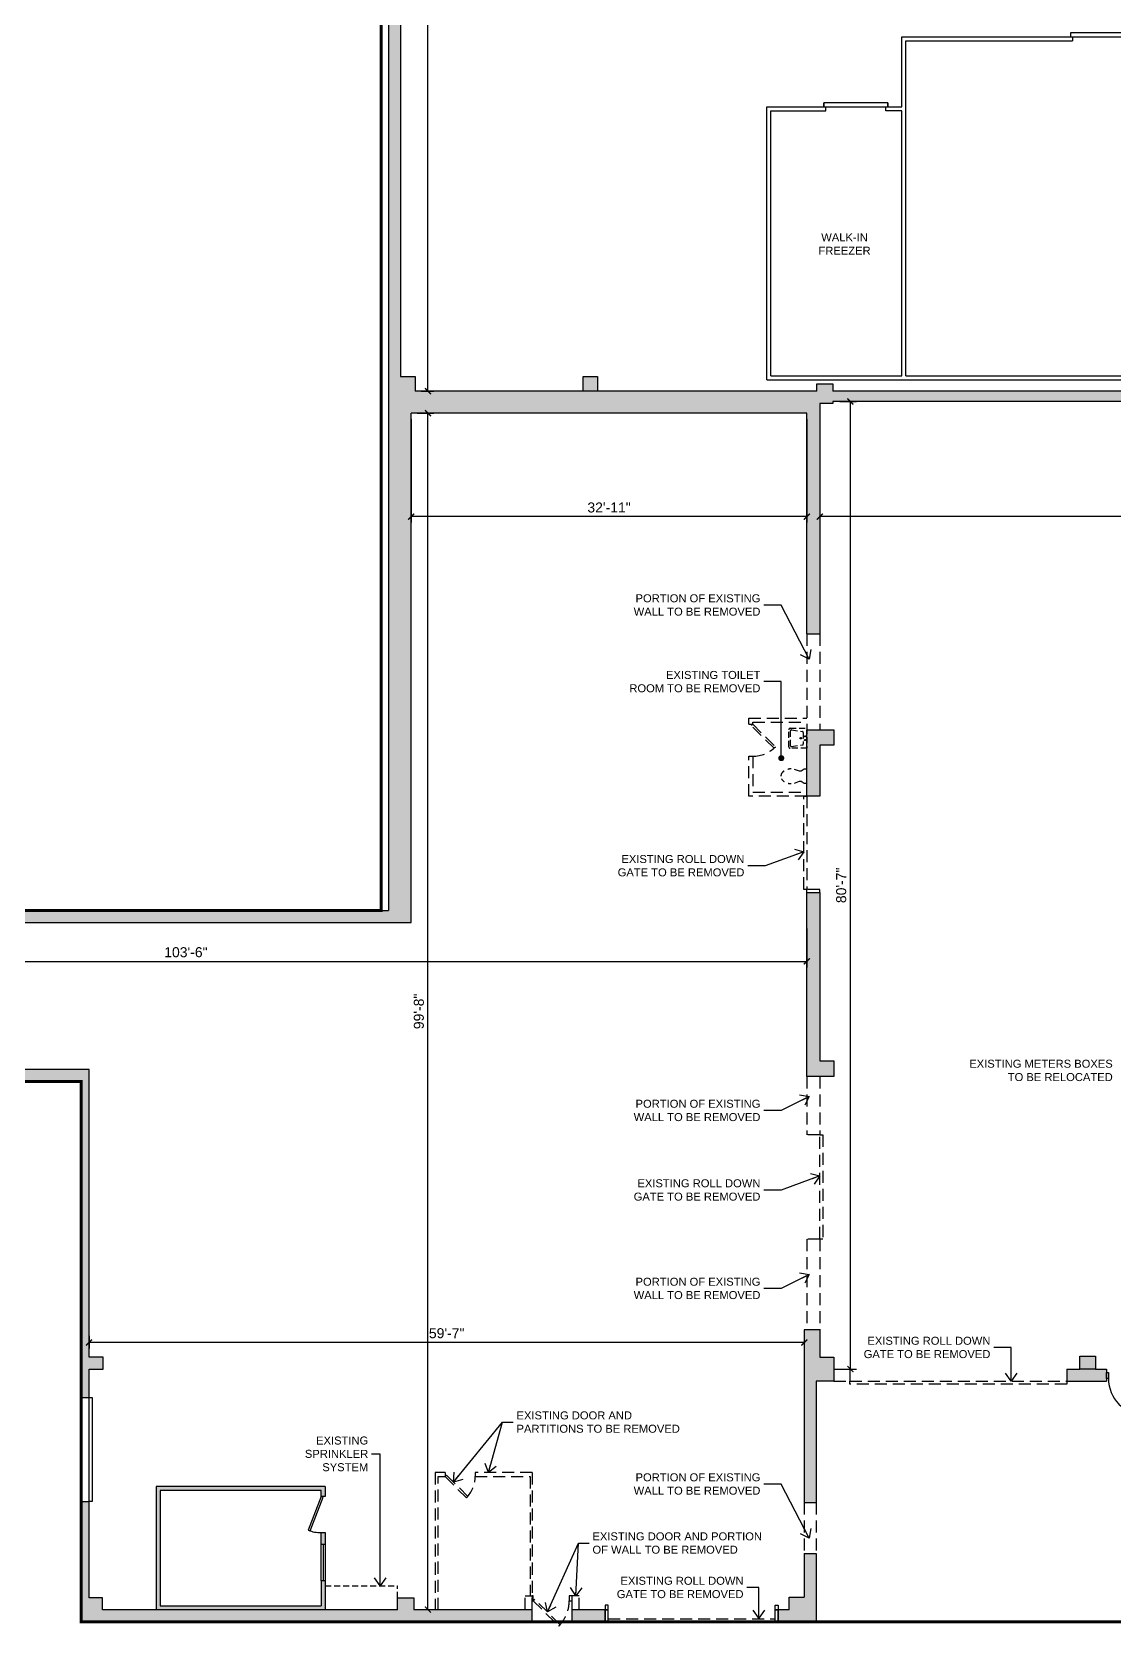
# Model space of a CAD drawing. Header units: inches. Extents: x -5252 to 14398, y -1665 to 9844.
# Drawn here: x 11222 to 12304, y -155 to 1438 of the extents above; entities that cross this region are included whole.
import ezdxf

# ---------------------------------------------------------------- set-up
doc = ezdxf.new("R2010")
doc.units = ezdxf.units.IN
doc.header["$LTSCALE"] = 48
doc.header["$MEASUREMENT"] = 0
for name, pattern in [('HIDDEN', [0.375, 0.25, -0.125]), ('HIDDEN2', [0.1875, 0.125, -0.0625]), ('PHANTOM', [2.5, 1.25, -0.25, 0.25, -0.25, 0.25, -0.25])]:
    doc.linetypes.add(name, pattern=pattern)
for name, color, linetype in [('Demo', 8, 'HIDDEN'), ('Dimensions', 5, 'Continuous'), ('Door', 5, 'Continuous'), ('Hatch', 9, 'Continuous'), ('Kitchen', 5, 'Continuous'), ('PROPERTY LINE', 2, 'PHANTOM'), ('TEXT', 1, 'Continuous'), ('Wall-Exist', 6, 'Continuous'), ('Window', 150, 'Continuous')]:
    doc.layers.add(name, color=color, linetype=linetype)
doc.styles.add('DIMTEXT', font='arial.ttf')
doc.styles.get("Standard").update_dxf_attribs({"font": 'arial.ttf'})
doc.styles.add('STYLUSBT', font='stylu.ttf')
doc.styles.add('SWA-STND', font='arial.ttf')
doc.dimstyles.new('PA-DIM', dxfattribs={"dimtxt": 5, "dimasz": 5, "dimexe": 3, "dimexo": 0, "dimgap": 1, "dimtad": 1, "dimdec": 0, "dimzin": 3, "dimdsep": 46, "dimlunit": 4, "dimtxsty": 'STYLUSBT', "dimblk": 'ARCHTICK', "dimcen": 0.09, "dimclrd": 256, "dimclre": 256, "dimclrt": 1, "dimadec": 0, "dimazin": 0, "dimtfac": 1, "dimtdec": 0, "dimtix": 1, "dimtmove": 1, "dimatfit": 3, "dimldrblk": 'OPEN90', "dimfxl": 1, "dimfrac": 1, "dimtolj": 1, "dimtzin": 0, "dimarcsym": 0})
doc.dimstyles.new('SWA-48', dxfattribs={"dimscale": 0, "dimtxt": 10, "dimasz": 6, "dimexe": 6, "dimexo": 6, "dimgap": 4, "dimtad": 1, "dimdec": 0, "dimzin": 3, "dimdsep": 46, "dimlunit": 4, "dimtxsty": 'SWA-STND', "dimblk": 'ARCHTICK', "dimcen": 6, "dimclrd": 5, "dimclre": 5, "dimclrt": 1, "dimadec": 0, "dimazin": 0, "dimtfac": 1, "dimtdec": 0, "dimtix": 1, "dimtofl": 0, "dimtmove": 2, "dimatfit": 3, "dimfxl": 1, "dimtolj": 1, "dimtzin": 0, "dimlwd": -1, "dimlwe": -1, "dimarcsym": 0})

# ---------------------------------------------------------------- blocks, each defined once
blk = doc.blocks.new('_ArchTick')
at = {"color": 0, "linetype": 'ByBlock', "const_width": 0.219}
blk.add_lwpolyline([(-0.5, -0.5), (0.5, 0.5)], dxfattribs=at)
blk = doc.blocks.new('*D2630')
at = {"layer": 'Defpoints', "color": 0, "transparency": 16777216}
for p in [(12009.6, 1066.9), (13421.1, 1019.4), (12009.6, 953.9)]:
    blk.add_point(p, dxfattribs=at)
at = {"layer": 'Dimensions', "color": 5, "transparency": 16777216}
for p, q in [((12009.6, 1060.9), (12009.6, 947.9)), ((13421.1, 1013.4), (13421.1, 947.9)), ((13421.1, 953.9), (12009.6, 953.9))]:
    blk.add_line(p, q, dxfattribs=at)
at = {"layer": 'Dimensions', "color": 5, "transparency": 16777216, "xscale": 6, "yscale": 6, "zscale": 6, "rotation": 180}
blk.add_blockref('_ArchTick', (12009.6, 953.9), dxfattribs=at)
at = {"layer": 'Dimensions', "color": 5, "transparency": 16777216, "xscale": 6, "yscale": 6, "zscale": 6}
blk.add_blockref('_ArchTick', (13421.1, 953.9), dxfattribs=at)
at = {"layer": 'Dimensions', "color": 1, "transparency": 16777216, "insert": (12715.4, 962.9), "char_height": 10, "attachment_point": 5, "style": 'SWA-STND'}
blk.add_mtext('\\A1;117\'-7"', dxfattribs=at)
blk = doc.blocks.new('*D2631')
at = {"layer": 'Defpoints', "color": 0, "transparency": 16777216}
for p in [(11601.1, 1057.4), (11996.6, 1057.4), (11601.1, 953.9)]:
    blk.add_point(p, dxfattribs=at)
at = {"layer": 'Dimensions', "color": 5, "transparency": 16777216}
for p, q in [((11601.1, 1051.4), (11601.1, 947.9)), ((11996.6, 1051.4), (11996.6, 947.9)), ((11996.6, 953.9), (11601.1, 953.9))]:
    blk.add_line(p, q, dxfattribs=at)
at = {"layer": 'Dimensions', "color": 5, "transparency": 16777216, "xscale": 6, "yscale": 6, "zscale": 6, "rotation": 180}
blk.add_blockref('_ArchTick', (11601.1, 953.9), dxfattribs=at)
at = {"layer": 'Dimensions', "color": 5, "transparency": 16777216, "xscale": 6, "yscale": 6, "zscale": 6}
blk.add_blockref('_ArchTick', (11996.6, 953.9), dxfattribs=at)
at = {"layer": 'Dimensions', "color": 1, "transparency": 16777216, "insert": (11798.9, 963), "char_height": 10, "attachment_point": 5, "style": 'SWA-STND'}
blk.add_mtext('\\A1;32\'-11"', dxfattribs=at)
blk = doc.blocks.new('*D2629')
at = {"layer": 'Defpoints', "color": 0, "transparency": 16777216}
for p in [(11601.1, 1057.4), (11617.9, 1057.4), (11625.1, -138.6)]:
    blk.add_point(p, dxfattribs=at)
at = {"layer": 'Dimensions', "color": 5, "transparency": 16777216}
for p, q in [((11607.1, 1057.4), (11623.9, 1057.4)), ((11617.9, -138.6), (11617.9, 1057.4)), ((11619.1, -138.6), (11611.9, -138.6))]:
    blk.add_line(p, q, dxfattribs=at)
at = {"layer": 'Dimensions', "color": 5, "transparency": 16777216, "xscale": 6, "yscale": 6, "zscale": 6}
for p, rotation in [((11617.9, 1057.4), 90), ((11617.9, -138.6), 270)]:
    blk.add_blockref('_ArchTick', p, dxfattribs=dict(at, rotation=rotation))
at = {"layer": 'Dimensions', "color": 1, "transparency": 16777216, "insert": (11608.8, 459.4), "char_height": 10, "attachment_point": 5, "rotation": 90, "style": 'SWA-STND'}
blk.add_mtext('\\A1;99\'-8"', dxfattribs=at)
blk = doc.blocks.new('*D2632')
at = {"layer": 'Defpoints', "color": 0, "transparency": 16777216}
for p in [(12023.6, 1068.9), (12040.1, 1068.9), (12023.6, 101.9)]:
    blk.add_point(p, dxfattribs=at)
at = {"layer": 'Dimensions', "color": 5, "transparency": 16777216}
for p, q in [((12029.6, 1068.9), (12046.1, 1068.9)), ((12040.1, 101.9), (12040.1, 1068.9)), ((12029.6, 101.9), (12046.1, 101.9))]:
    blk.add_line(p, q, dxfattribs=at)
at = {"layer": 'Dimensions', "color": 5, "transparency": 16777216, "xscale": 6, "yscale": 6, "zscale": 6}
for p, rotation in [((12040.1, 1068.9), 90), ((12040.1, 101.9), 270)]:
    blk.add_blockref('_ArchTick', p, dxfattribs=dict(at, rotation=rotation))
at = {"layer": 'Dimensions', "color": 1, "transparency": 16777216, "insert": (12031, 585.4), "char_height": 10, "attachment_point": 5, "rotation": 90, "style": 'SWA-STND'}
blk.add_mtext('\\A1;80\'-7"', dxfattribs=at)
blk = doc.blocks.new('*D2637')
at = {"layer": 'Defpoints', "color": 0, "transparency": 16777216}
for p in [(11604, 2581.9), (11617.9, 2581.9), (11605, 1079.4)]:
    blk.add_point(p, dxfattribs=at)
at = {"layer": 'Wall-Exist', "color": 5, "transparency": 16777216}
for p, q in [((11610, 2581.9), (11623.9, 2581.9)), ((11617.9, 1079.4), (11617.9, 2581.9)), ((11611, 1079.4), (11623.9, 1079.4))]:
    blk.add_line(p, q, dxfattribs=at)
at = {"layer": 'Wall-Exist', "color": 5, "transparency": 16777216, "xscale": 6, "yscale": 6, "zscale": 6}
for p, rotation in [((11617.9, 2581.9), 90), ((11617.9, 1079.4), 270)]:
    blk.add_blockref('_ArchTick', p, dxfattribs=dict(at, rotation=rotation))
at = {"layer": 'Wall-Exist', "color": 1, "transparency": 16777216, "insert": (11608.3, 1797.3), "char_height": 10, "attachment_point": 5, "rotation": 90, "style": 'SWA-STND'}
blk.add_mtext('\\A1;125\'-3"', dxfattribs=at)
blk = doc.blocks.new('*D2639')
at = {"layer": 'Defpoints', "color": 0, "transparency": 16777216}
for p in [(11279.1, 141.2), (11279.1, 128.5), (11994.1, 141.1)]:
    blk.add_point(p, dxfattribs=at)
at = {"layer": 'Wall-Exist', "color": 5, "transparency": 16777216}
for p, q in [((11279.1, 135.2), (11279.1, 122.5)), ((11994.1, 128.5), (11279.1, 128.5)), ((11994.1, 135.1), (11994.1, 122.5))]:
    blk.add_line(p, q, dxfattribs=at)
at = {"layer": 'Wall-Exist', "color": 5, "transparency": 16777216, "xscale": 6, "yscale": 6, "zscale": 6, "rotation": 180}
blk.add_blockref('_ArchTick', (11279.1, 128.5), dxfattribs=at)
at = {"layer": 'Wall-Exist', "color": 5, "transparency": 16777216, "xscale": 6, "yscale": 6, "zscale": 6}
blk.add_blockref('_ArchTick', (11994.1, 128.5), dxfattribs=at)
at = {"layer": 'Wall-Exist', "color": 1, "transparency": 16777216, "insert": (11636.6, 137.7), "char_height": 10, "attachment_point": 5, "style": 'SWA-STND'}
blk.add_mtext('\\A1;59\'-7"', dxfattribs=at)
blk = doc.blocks.new('*D2641')
at = {"layer": 'Defpoints', "color": 0, "transparency": 16777216}
for p in [(10755.1, 548.4), (11996.6, 548.4), (11996.6, 509.4)]:
    blk.add_point(p, dxfattribs=at)
at = {"layer": 'Wall-Exist', "color": 5, "transparency": 16777216}
for p, q in [((10755.1, 542.4), (10755.1, 503.4)), ((11996.6, 542.4), (11996.6, 503.4)), ((10755.1, 509.4), (11996.6, 509.4))]:
    blk.add_line(p, q, dxfattribs=at)
at = {"layer": 'Wall-Exist', "color": 5, "transparency": 16777216, "xscale": 6, "yscale": 6, "zscale": 6, "rotation": 180}
blk.add_blockref('_ArchTick', (10755.1, 509.4), dxfattribs=at)
at = {"layer": 'Wall-Exist', "color": 5, "transparency": 16777216, "xscale": 6, "yscale": 6, "zscale": 6}
blk.add_blockref('_ArchTick', (11996.6, 509.4), dxfattribs=at)
at = {"layer": 'Wall-Exist', "color": 1, "transparency": 16777216, "insert": (11375.9, 518.5), "char_height": 10, "attachment_point": 5, "style": 'SWA-STND'}
blk.add_mtext('\\A1;103\'-6"', dxfattribs=at)

msp = doc.modelspace()

# ---------------------------------------------------------------- hatches: boundary and pattern name
at = {"layer": 'Hatch'}
h = msp.add_hatch(color=253, dxfattribs=at)
h.dxf.hatch_style = 1
h.paths.add_polyline_path([(11873.5, 2437.4), (11900, 2437.4), (11900, 2441.9), (11890, 2441.9), (11890, 2458.9), (11877.5, 2458.9), (11877.5, 2567.9), (11890, 2567.9), (11890, 2586.4), (11884.5, 2586.4), (11884.5, 2598.4), (11886.5, 2598.4), (11886.5, 2603.4), (11873.5, 2603.4), (11873.5, 2594.9), (11832.5, 2594.9), (11832.5, 2581.9), (11835.5, 2581.9), (11873.5, 2581.9)])
h.paths.add_polyline_path([(11985.5, 2441.9), (11985.5, 2468.9), (11980.5, 2468.9), (11980.5, 2441.9), (11936, 2441.9), (11936, 2437.4), (11999.5, 2437.4), (11999.5, 2364.4), (12126.5, 2364.4), (12126.5, 2314.9), (12141.5, 2314.9), (12141.5, 2318.9), (12130.5, 2318.9), (12130.5, 2436.9), (12175.5, 2436.9), (12175.5, 2424.4), (12191, 2424.4), (12191, 2436.9), (12253.5, 2436.9), (12253.5, 2318.9), (12171.5, 2318.9), (12171.5, 2314.9), (12378.5, 2314.9), (12378.5, 2318.9), (12361.5, 2318.9), (12361.5, 2338.9), (12357.5, 2338.9), (12357.5, 2318.9), (12266.5, 2318.9), (12266.5, 2435.9), (12357.5, 2435.9), (12357.5, 2362.9), (12361.5, 2362.9), (12361.5, 2435.9), (12482.5, 2435.9), (12482.5, 2318.9), (12481.5, 2318.9), (12481.5, 2314.9), (12487.5, 2314.9), (12487.5, 2465.4), (12482.5, 2465.4), (12482.5, 2458.4), (12470.5, 2458.4), (12470.5, 2441.9), (12334.5, 2441.9), (12334.5, 2445.4), (12328.5, 2445.4), (12328.5, 2441.9), (12194.5, 2441.9), (12194.5, 2452.4), (12188.5, 2452.4), (12188.5, 2441.9), (12115.5, 2441.9), (12115.5, 2436.9), (12124.5, 2436.9), (12124.5, 2377.4), (12063.5, 2377.4), (12063.5, 2436.9), (12085.5, 2436.9), (12085.5, 2441.9), (12038.5, 2441.9), (12038.5, 2436.9), (12059.5, 2436.9), (12059.5, 2377.4), (12003.5, 2377.4), (12003.5, 2436.9), (12008.5, 2436.9), (12008.5, 2441.9)])
h.paths.add_polyline_path([(11985.5, 2523.9), (11980.5, 2523.9), (11980.5, 2504.9), (11985.5, 2504.9)], flags=17)
h.paths.add_polyline_path([(11985.5, 2598.4), (11980.5, 2598.4), (11980.5, 2583.9), (11985.5, 2583.9)], flags=17)
h.paths.add_polyline_path([(11924.5, 2603.4), (11924.5, 2598.4), (12178.5, 2598.4), (12178.5, 2579.4), (12188.5, 2579.4), (12188.5, 2488.4), (12194.5, 2488.4), (12194.5, 2598.4), (12470.5, 2598.4), (12470.5, 2566.4), (12482.5, 2566.4), (12482.5, 2501.4), (12487.5, 2501.4), (12487.5, 2581.9), (12524.5, 2581.9), (12524.5, 2594.9), (12487.5, 2594.9), (12487.5, 2603.4)])
h.paths.add_polyline_path([(12328.5, 2475.4), (12334.5, 2475.4), (12334.5, 2598.4), (12328.5, 2598.4)])
h.paths.add_polyline_path([(11711.5, 2594.9), (11711.5, 2581.9), (11714.5, 2581.9), (11737.5, 2581.9), (11737.5, 2594.9)])
h.paths.add_polyline_path([(11605, 2218.4), (11590.5, 2218.4), (11590.5, 2202.4), (11605, 2202.4)])
h.paths.add_polyline_path([(11988.5, 2218.4), (11972.5, 2218.4), (11972.5, 2202.4), (11988.5, 2202.4)])
h.paths.add_polyline_path([(12375.5, 2202.4), (12391.5, 2202.4), (12391.5, 2218.4), (12375.5, 2218.4)])
h.paths.add_polyline_path([(12746, 2202.4), (12760.5, 2202.4), (12760.5, 2218.4), (12746, 2218.4)])
h.paths.add_polyline_path([(12005.9, 1211.3), (12062, 1211.4), (12062, 1241.2), (12005.8, 1241.1)], flags=9)
h.paths.add_polyline_path([(12397.8, 1227.4), (12459.6, 1227.5), (12459.5, 1257.5), (12397.8, 1257.4)], flags=9)
h.paths.add_polyline_path([(11703.6, 33.7), (11870.9, 33.7), (11870.9, 63.6), (11703.6, 63.6)], flags=9)
h.paths.add_polyline_path([(11779.4, -87.2), (11953, -87.2), (11953, -57.2), (11779.4, -57.2)], flags=9)
h.paths.add_polyline_path([(11805.2, -131.6), (11936.2, -131.6), (11936.2, -101.7), (11805.2, -101.7)], flags=9)
h.paths.add_polyline_path([(11822.1, 345.2), (11952.9, 345.2), (11952.9, 375.1), (11822.1, 375.1)], flags=9)
h.paths.add_polyline_path([(11822.1, 167.3), (11952.9, 167.3), (11952.9, 197.2), (11822.1, 197.2)], flags=9)
h.paths.add_polyline_path([(11806.1, 589.8), (11937.1, 589.8), (11937.1, 619.8), (11806.1, 619.8)], flags=9)
h.paths.add_polyline_path([(11822.1, 265.7), (11953.1, 265.7), (11953.1, 295.6), (11822.1, 295.6)], flags=9)
h.paths.add_polyline_path([(11822.1, -28.2), (11952.9, -28.2), (11952.9, 1.8), (11822.1, 1.8)], flags=9)
h.paths.add_polyline_path([(11816.8, 773.8), (11953.1, 773.8), (11953.1, 803.8), (11816.8, 803.8)], flags=9)
h.paths.add_polyline_path([(11492.9, -4.8), (11561, -4.8), (11561, 38.6), (11492.9, 38.6)], flags=9)
h.paths.add_polyline_path([(13029, 367.8), (13159.7, 367.8), (13159.7, 397.8), (13029, 397.8)], flags=9)
h.paths.add_polyline_path([(13029, 327.8), (13126.8, 327.8), (13126.8, 357.8), (13029, 357.8)], flags=9)
h.paths.add_polyline_path([(13029, 423.6), (13126.8, 423.6), (13126.8, 453.5), (13029, 453.5)], flags=9)
h.paths.add_polyline_path([(12333.2, 264.1), (12430.4, 264.1), (12430.4, 294.1), (12333.2, 294.1)], flags=9)
h.paths.add_polyline_path([(12815.9, 166.4), (12913.4, 166.4), (12913.4, 196.3), (12815.9, 196.3)], flags=9)
h.paths.add_polyline_path([(13085.5, 198.3), (13183.2, 198.3), (13183.2, 228.3), (13085.5, 228.3)], flags=9)
h.paths.add_polyline_path([(12559.8, 139.5), (12657.2, 139.5), (12657.2, 169.5), (12559.8, 169.5)], flags=9)
h.paths.add_polyline_path([(12617.2, 269.2), (12717.4, 269.2), (12717.4, 299.1), (12617.2, 299.1)], flags=9)
h.paths.add_polyline_path([(12333.2, 340.2), (12430.4, 340.2), (12430.4, 370.2), (12333.2, 370.2)], flags=9)
h.paths.add_polyline_path([(13000.5, 480.8), (13098.2, 480.8), (13098.2, 510.8), (13000.5, 510.8)], flags=9)
h.paths.add_polyline_path([(13016.4, 32), (13152.7, 32), (13152.7, 62), (13016.4, 62)], flags=9)
h.paths.add_polyline_path([(12662.8, 32), (12759.9, 32), (12759.9, 62), (12662.8, 62)], flags=9)
h.paths.add_polyline_path([(12386.4, 32), (12560, 32), (12560, 62), (12386.4, 62)], flags=9)
h.paths.add_polyline_path([(13265, 32), (13395.9, 32), (13395.9, 62), (13265, 62)], flags=9)
h.paths.add_polyline_path([(11822.1, 850.4), (11952.9, 850.4), (11952.9, 880.4), (11822.1, 880.4)], flags=9)
h.paths.add_polyline_path([(12250.7, 164.4), (12373.7, 164.4), (12373.7, 207.8), (12250.7, 207.8)], flags=9)
h.paths.add_polyline_path([(12052, 108.3), (12183, 108.3), (12183, 138.2), (12052, 138.2)], flags=9)
h.paths.add_polyline_path([(12438.6, 1017.3), (12569.6, 1017.3), (12569.6, 1047.2), (12438.6, 1047.2)], flags=9)
h.paths.add_polyline_path([(13156.3, 977.1), (13287.3, 977.1), (13287.3, 1007.1), (13156.3, 1007.1)], flags=9)
h.paths.add_polyline_path([(13246.5, 584.9), (13377.5, 584.9), (13377.5, 614.8), (13246.5, 614.8)], flags=9)
h.paths.add_polyline_path([(12600.8, 577.6), (12739, 577.6), (12739, 607.6), (12600.8, 607.6)], flags=9)
h.paths.add_polyline_path([(12581.2, 334.8), (12725, 334.8), (12725, 378.2), (12581.2, 378.2)], flags=9)
h.paths.add_polyline_path([(12588.9, 427.3), (12725.2, 427.3), (12725.2, 470.7), (12588.9, 470.7)], flags=9)
h.paths.add_polyline_path([(12157.5, 385.2), (12305, 385.2), (12305, 415.1), (12157.5, 415.1)], flags=9)
h.paths.add_polyline_path([(13203.5, 116.3), (13203.5, 157.6), (13187, 157.6), (13187, 116.3)], flags=9)
h.paths.add_polyline_path([(13001.6, 96.4), (13021.1, 96.4), (13021.1, 112.9), (13001.6, 112.9)], flags=9)
h.paths.add_polyline_path([(13028.9, 288.4), (13173.3, 288.4), (13173.3, 318.4), (13028.9, 318.4)], flags=9)
h.paths.add_polyline_path([(12599.3, 397), (12698.3, 397), (12698.3, 413.5), (12599.3, 413.5)], flags=9)
h.paths.add_polyline_path([(13029.1, 248.7), (13138.7, 248.7), (13138.7, 278.7), (13029.1, 278.7)], flags=9)
h.paths.add_polyline_path([(12374.1, 110.2), (12441.5, 110.3), (12441.4, 153.7), (12374.1, 153.6)], flags=9)
h = msp.add_hatch(color=253, dxfattribs=at)
h.dxf.hatch_style = 1
h.paths.add_polyline_path([(11590.5, 2567.9), (11604, 2567.9), (11604, 2581.9), (11616.5, 2581.9), (11616.5, 2594.9), (11578.5, 2594.9), (11578.5, 1067.4), (11593.1, 1067.4), (11605, 1079.4), (11605, 1093.9), (11590.5, 1093.9)])
h = msp.add_hatch(color=253, dxfattribs=at)
h.dxf.hatch_style = 1
h.paths.add_polyline_path([(12022.6, 1068.9), (12376, 1068.9), (12376, 1066.9), (12391.5, 1066.9), (12391.5, 1067.4), (12540.5, 1067.4), (12540.5, 1079.4), (12391.5, 1079.4), (12391.5, 1086.7), (12375.5, 1086.7), (12375.5, 1079.4), (12022.6, 1079.4), (12022.6, 1086.7), (12006.6, 1086.7), (12006.6, 1079.4), (11605, 1079.4), (11578.5, 1067.4), (11578.5, 560.4), (10743.1, 560.4), (10743.1, 389.4), (11271.1, 389.4), (11271.1, 73.4), (11279.1, 73.4), (11279.1, 101.9), (11293.1, 101.9), (11293.1, 113.9), (11279.1, 113.9), (11279.1, 401.4), (10755.1, 401.4), (10755.1, 548.4), (11601.1, 548.4), (11601.1, 1057.4), (11996.6, 1057.4), (11996.6, 836.9), (12009.6, 836.9), (12009.6, 1066.9), (12022.6, 1066.9)])
h.paths.add_polyline_path([(11787.5, 1093.9), (11773, 1093.9), (11773, 1079.4), (11787.5, 1079.4)])
h.paths.add_polyline_path([(12760.5, 1086.7), (12746, 1086.7), (12746, 1079.4), (12760.5, 1079.4)])
h.paths.add_polyline_path([(11292.6, -126.6), (11279.1, -126.6), (11279.1, -30.6), (11271.1, -30.6), (11271.1, -150.6), (11722.1, -150.6), (11722.1, -138.6), (11603.6, -138.6), (11603.6, -126.6), (11587.6, -126.6), (11587.6, -138.6), (11292.6, -138.6)])
h.paths.add_polyline_path([(12006.1, -82.6), (11994.1, -82.6), (11994.1, -126.1), (11979.1, -126.1), (11979.1, -138.6), (11968.1, -138.6), (11968.1, -150.6), (12006.1, -150.6)])
h.paths.add_polyline_path([(11795.1, -138.6), (11762.1, -138.6), (11762.1, -150.6), (11795.1, -150.6)])
h = msp.add_hatch(color=253, dxfattribs=at)
h.dxf.hatch_style = 1
h.paths.add_polyline_path([(12023.6, 740.9), (11996.6, 740.9), (11996.6, 674.4), (12009.6, 674.4), (12009.6, 725.4), (12023.6, 725.4)])
h.paths.add_polyline_path([(12023.6, 409.9), (12009.6, 409.9), (12009.6, 578.4), (11996.6, 578.4), (11996.6, 394.4), (12023.6, 394.4)])
h.paths.add_polyline_path([(12023.6, 113.9), (12009.6, 113.9), (12009.6, 141.1), (11994.1, 141.1), (11994.1, -31.6), (12006.1, -31.6), (12006.1, 89.9), (12023.6, 89.9)])
h.paths.add_polyline_path([(12296.1, 101.9), (12285.1, 101.9), (12269.6, 101.9), (12256.6, 101.9), (12256.6, 89.9), (12296.1, 89.9)])
h.paths.add_polyline_path([(12285.1, 114.9), (12269.6, 114.9), (12269.6, 101.9), (12285.1, 101.9)])
h.paths.add_polyline_path([(12489.1, 101.9), (12468.6, 101.9), (12336.1, 101.9), (12336.1, 89.9), (12468.6, 89.9), (12468.6, 77.1), (12489.1, 77.1)])
h.paths.add_polyline_path([(12489.1, 121), (12468.6, 121), (12468.6, 101.9), (12489.1, 101.9)])
h.paths.add_polyline_path([(12485.1, 246.5), (12467.1, 246.5), (12467.1, 228.5), (12485.1, 228.5)])
h.paths.add_polyline_path([(12386.1, 410.4), (12370.6, 410.4), (12370.6, 394.9), (12386.1, 394.9)])
h.paths.add_polyline_path([(12386.1, 740.9), (12370.6, 740.9), (12370.6, 725.4), (12386.1, 725.4)])
h.paths.add_polyline_path([(12752.1, 737.9), (12744.1, 737.9), (12744.1, 729.9), (12752.1, 729.9)])
h.paths.add_polyline_path([(13094.6, 741.7), (13079.1, 741.7), (13079.1, 726.2), (13094.6, 726.2)])
h.paths.add_polyline_path([(13094.6, 411.2), (13079.1, 411.2), (13079.1, 395.7), (13094.6, 395.7)])
h.paths.add_polyline_path([(13051.7, 242.4), (13033.9, 242.4), (13033.9, 226.9), (13051.7, 226.9)])
h.paths.add_polyline_path([(12767.4, 410.4), (12744.2, 410.4), (12744.2, 394.9), (12767.4, 394.9)])
h.paths.add_polyline_path([(12759.4, 260.8), (12733.9, 260.8), (12733.9, 241.5), (12759.4, 241.5)])
h.paths.add_polyline_path([(12762.4, 105.5), (12734.1, 105.5), (12734.1, 89.5), (12762.4, 89.5)])
h.paths.add_polyline_path([(13051.5, 115.9), (13033.9, 115.9), (13033.9, 99.1), (13051.5, 99.1)])
h = msp.add_hatch(color=253, dxfattribs=at)
h.dxf.hatch_style = 1
h.paths.add_polyline_path([(11515.1, -61.6), (11511.1, -61.6), (11511.1, -73.6), (11515.1, -73.6)], flags=17)
h.paths.add_polyline_path([(11515.1, -15.6), (11346.1, -15.6), (11346.1, -138.6), (11515.1, -138.6), (11515.1, -109.6), (11511.1, -109.6), (11511.1, -134.6), (11350.1, -134.6), (11350.1, -19.6), (11511.1, -19.6), (11511.1, -25.6), (11515.1, -25.6)])

# ---------------------------------------------------------------- linework, layer by layer
at = {"color": 1, "linetype": 'HIDDEN2'}
for p in [(11515.1, -114.6), (11587.6, -126.6)]:
    msp.add_line(p, (11587.6, -114.6), dxfattribs=at)
at = {"layer": 'Demo'}
for p, q in [((11996.6, 836.9), (11996.6, 740.9)), ((12009.6, 836.9), (12009.6, 740.9)), ((11938.6, 746.4), (11938.6, 752.4)), ((11938.6, 752.4), (11996.6, 752.4)), ((11938.6, 746.4), (11942.6, 746.4)), ((11942.6, 748.4), (11996.6, 748.4)), ((11942.6, 746.4), (11942.6, 748.4)), ((11938.6, 674.4), (11938.6, 714.4)), ((11938.6, 714.4), (11942.6, 714.4)), ((11942.6, 714.4), (11942.6, 678.4)), ((11989.4, 699.5), (11984.3, 701.3)), ((11994.1, 701.4), (11991, 699.5)), ((11996.6, 701.4), (11994.1, 701.4)), ((11996.6, 687.4), (11996.6, 701.4)), ((11984.3, 687.6), (11989.4, 689.4)), ((11991, 699.5), (11989.4, 699.5)), ((11989.4, 689.4), (11991, 689.4)), ((11991, 689.4), (11994.1, 687.4)), ((11994.1, 687.4), (11996.6, 687.4)), ((11996.6, 674.4), (11938.6, 674.4)), ((11942.6, 678.4), (11996.6, 678.4)), ((12009.6, 581.4), (11996.6, 581.4)), ((11996.6, 578.4), (11996.6, 581.4)), ((12009.6, 578.4), (12009.6, 581.4)), ((11996.6, 394.4), (11996.6, 335.9)), ((12009.6, 394.4), (12009.6, 335.9)), ((12009.6, 335.9), (11996.6, 335.9)), ((12009.6, 335.9), (12012.6, 335.9)), ((12012.6, 335.9), (12012.6, 231.9)), ((12009.6, 231.9), (11996.6, 231.9)), ((11996.6, 231.9), (11996.6, 141.1)), ((12012.6, 231.9), (12009.6, 231.9)), ((12009.6, 231.9), (12009.6, 141.1)), ((12023.6, 101.9), (12039.6, 101.9)), ((12039.6, 101.9), (12039.6, 89.9)), ((12023.6, 89.9), (12039.6, 89.9)), ((11279.1, 73.4), (11282.1, 73.4)), ((11635.1, -1.6), (11625.1, -1.6)), ((11625.1, -1.6), (11625.1, -138.6)), ((11628.1, -138.6), (11628.1, -5.6)), ((11628.1, -5.6), (11635.1, -5.6)), ((11635.1, -1.6), (11635.1, -5.6)), ((11722.1, -1.6), (11665.1, -1.6)), ((11665.1, -1.6), (11665.1, -5.6)), ((11665.1, -5.6), (11720.1, -5.6)), ((11720.1, -5.6), (11720.1, -124.6)), ((11722.1, -1.6), (11722.1, -124.6)), ((11282.1, -30.6), (11279.1, -30.6)), ((11994.1, -31.6), (11994.1, -82.6)), ((12006.1, -31.6), (12006.1, -82.6)), ((11715.1, -138.6), (11715.1, -124.6)), ((11715.1, -124.6), (11722.1, -124.6)), ((11722.1, -138.6), (11722.1, -124.6)), ((11769.1, -124.6), (11762.1, -124.6)), ((11762.1, -138.6), (11762.1, -124.6)), ((11769.1, -138.6), (11769.1, -124.6)), ((11798.1, -147.6), (11965.1, -147.6)), ((11798.1, -150.6), (11965.1, -150.6))]:
    msp.add_line(p, q, dxfattribs=at)
at = {"layer": 'Demo', "ltscale": 0.5}
for p, q in [((11978.6, 723.9), (11978.6, 740.9)), ((11980.1, 742.4), (11996.6, 742.4)), ((11980.1, 739.7), (11980.1, 725.2)), ((11981.3, 740.7), (11992.3, 739.2)), ((11993.1, 738.2), (11993.1, 726.7)), ((11996.6, 742.4), (11996.6, 722.4)), ((11996.6, 722.4), (11980.1, 722.4)), ((11981.3, 724.2), (11992.3, 725.7))]:
    msp.add_line(p, q, dxfattribs=at)
at = {"layer": 'Demo'}
for points in [[(11965.3, 723.8), (11963.8, 722.4), (11941.2, 745), (11942.6, 746.4)], [(11996.6, 581.4), (11993.6, 581.4), (11993.6, 674.4), (11996.6, 674.4)], [(12012.6, 231.9), (12009.6, 231.9), (12009.6, 335.9), (12012.6, 335.9)], [(12039.6, 89.9), (12256.6, 89.9), (12256.6, 86.9), (12039.6, 86.9)], [(11635.1, -5.6), (11656.3, -26.8), (11657.8, -25.4), (11636.5, -4.2)], [(11722.1, -129.6), (11723.1, -129.6), (11723.1, -124.6), (11722.1, -124.6)], [(11759.1, -129.6), (11762.1, -129.6), (11762.1, -124.6), (11759.1, -124.6)], [(11723.1, -129.6), (11748.6, -155), (11750, -153.6), (11724.5, -128.2)], [(11795.1, -138.6), (11798.1, -138.6), (11798.1, -134.1), (11795.1, -134.1)], [(11798.1, -138.6), (11795.1, -138.6), (11795.1, -150.6), (11798.1, -150.6)], [(11968.1, -138.6), (11965.1, -138.6), (11965.1, -134.1), (11968.1, -134.1)], [(11965.1, -138.6), (11968.1, -138.6), (11968.1, -150.6), (11965.1, -150.6)]]:
    msp.add_lwpolyline(points, close=True, dxfattribs=at)
at = {"layer": 'Demo', "ltscale": 0.5}
for centre, radius in [((11990.6, 732.4), 0.75), ((11994.8, 734.3), 0.5), ((11994.8, 730.6), 0.5)]:
    msp.add_circle(centre, radius, dxfattribs=at)
for centre, radius, start, end in [((11980.1, 740.9), 1.5, 90, 180), ((11981.1, 739.7), 1, 82.1467, 180), ((11992.1, 738.2), 1, 0, 82.1467), ((11980.1, 723.9), 1.5, 180, 270), ((11981.1, 725.2), 1, 180, 277.8533), ((11992.1, 726.7), 1, 277.8533, 0)]:
    msp.add_arc(centre, radius, start, end, dxfattribs=at)
at = {"layer": 'Demo'}
for centre, radius, start, end in [((11942.6, 746.4), 32, 270, 315), ((11980.9, 691.3), 10.5, 90, 108.8354), ((11976.6, 694.4), 5.93, 153.2988, 180), ((11980.4, 690.5), 11.3, 124.6359, 143.9389), ((11980.4, 698.4), 11.3, 216.0611, 235.3641), ((11980.4, 695.1), 8.05, 251.1646, 273.7754), ((11635.1, -5.6), 30, 315, 0), ((11723.1, -129.6), 36, 315, 0)]:
    msp.add_arc(centre, radius, start, end, dxfattribs=at)
at = {"layer": 'Door'}
for points in [[(12298.1, 92.4), (12296.1, 92.4), (12296.1, 98.4), (12298.1, 98.4)], [(11282.1, -30.6), (11279.1, -30.6), (11279.1, 73.4), (11282.1, 73.4)], [(11498.2, -59.2), (11500.1, -59.9), (11513, -26.3), (11511.1, -25.6)]]:
    msp.add_lwpolyline(points, close=True, dxfattribs=at)
for centre, start in [((12334.1, 92.4), 180), ((11511.1, -25.6), 249.0377)]:
    msp.add_arc(centre, 36, start, 270, dxfattribs=at)
at = {"layer": 'Kitchen', "color": 8}
for p, q in [((12091.5, 1363.4), (12091.5, 1433.4)), ((12091.5, 1433.4), (12262.3, 1433.4)), ((12095.5, 1094.7), (12095.5, 1429.4)), ((12095.5, 1429.4), (12262.3, 1429.4)), ((12262.3, 1433.4), (12262.3, 1429.4)), ((11956.5, 1090.7), (11956.5, 1363.4)), ((11956.5, 1363.4), (12015.5, 1363.4)), ((11960.5, 1094.7), (11960.5, 1359.4)), ((11960.5, 1359.4), (12015.5, 1359.4)), ((12013.5, 1363.4), (12013.5, 1367.4)), ((12015.5, 1359.4), (12015.5, 1363.4)), ((12075.5, 1363.4), (12091.5, 1363.4)), ((12075.5, 1359.4), (12075.5, 1363.4)), ((12091.5, 1359.4), (12075.5, 1359.4)), ((12077.5, 1367.4), (12077.5, 1363.4)), ((12091.5, 1094.7), (12091.5, 1359.4)), ((11956.5, 1090.7), (12754.5, 1090.7)), ((11960.5, 1094.7), (12091.5, 1094.7)), ((12095.5, 1094.7), (12750.5, 1094.7))]:
    msp.add_line(p, q, dxfattribs=at)
for points in [[(12260.3, 1433.4), (12324.3, 1433.4), (12324.3, 1437.4), (12260.3, 1437.4)], [(12013.5, 1363.4), (12077.5, 1363.4), (12077.5, 1367.4), (12013.5, 1367.4)]]:
    msp.add_lwpolyline(points, close=True, dxfattribs=at)
at = {"layer": 'PROPERTY LINE', "color": 7, "ltscale": 2, "const_width": 3}
msp.add_lwpolyline([(12772.5, 2736.7), (11571.1, 2878.8), (11571.1, 560.4), (10743.1, 560.4), (10743.1, 389.4), (11271.1, 389.4), (11271.1, -150.6), (13431.1, -150.6), (13431.1, 1049.4), (12772.5, 1049.4)], close=True, dxfattribs=at)
at = {"layer": 'Wall-Exist'}
for p, q in [((11578.5, 2594.9), (11578.5, 560.4)), ((11590.5, 2567.9), (11590.5, 1093.9)), ((11590.5, 1093.9), (11605, 1093.9)), ((11605, 1093.9), (11605, 1079.4)), ((12006.6, 1079.4), (11605, 1079.4)), ((12375.5, 1079.4), (12022.6, 1079.4)), ((12376, 1068.9), (12022.6, 1068.9)), ((12022.6, 1068.9), (12022.6, 1066.9)), ((11601.1, 548.4), (11601.1, 1057.4)), ((11996.6, 1057.4), (11601.1, 1057.4)), ((11996.6, 836.9), (11996.6, 1057.4)), ((12022.6, 1066.9), (12009.6, 1066.9)), ((12009.6, 1066.9), (12009.6, 836.9)), ((11996.6, 836.9), (12009.6, 836.9)), ((11996.6, 740.9), (12023.6, 740.9)), ((11996.6, 674.4), (11996.6, 740.9)), ((12023.6, 740.9), (12023.6, 725.4)), ((12023.6, 725.4), (12009.6, 725.4)), ((12009.6, 725.4), (12009.6, 674.4)), ((12009.6, 674.4), (11996.6, 674.4)), ((11996.6, 394.4), (11996.6, 578.4)), ((11996.6, 578.4), (12009.6, 578.4)), ((12009.6, 578.4), (12009.6, 409.9)), ((10743.1, 560.4), (11578.5, 560.4)), ((10755.1, 548.4), (11601.1, 548.4)), ((11279.1, 401.4), (10755.1, 401.4)), ((11279.1, 113.9), (11279.1, 401.4)), ((12009.6, 409.9), (12023.6, 409.9)), ((12023.6, 409.9), (12023.6, 394.4)), ((11271.1, 389.4), (10743.1, 389.4)), ((11271.1, 73.4), (11271.1, 389.4)), ((12023.6, 394.4), (11996.6, 394.4)), ((12009.6, 141.1), (11994.1, 141.1)), ((11994.1, 141.1), (11994.1, -31.6)), ((12009.6, 141.1), (12009.6, 113.9)), ((11293.1, 113.9), (11279.1, 113.9)), ((11293.1, 101.9), (11293.1, 113.9)), ((12009.6, 113.9), (12023.6, 113.9)), ((12023.6, 113.9), (12023.6, 89.9)), ((12269.6, 101.9), (12269.6, 114.9)), ((12269.6, 114.9), (12285.1, 114.9)), ((12285.1, 114.9), (12285.1, 101.9)), ((11279.1, 73.4), (11279.1, 101.9)), ((11279.1, 101.9), (11293.1, 101.9)), ((12256.6, 101.9), (12256.6, 89.9)), ((12256.6, 101.9), (12269.6, 101.9)), ((12285.1, 101.9), (12296.1, 101.9)), ((12296.1, 101.9), (12296.1, 89.9)), ((12023.6, 89.9), (12006.1, 89.9)), ((12006.1, 89.9), (12006.1, -31.6)), ((12256.6, 89.9), (12296.1, 89.9)), ((11271.1, 73.4), (11279.1, 73.4)), ((11282.1, 73.4), (11282.1, -30.6)), ((11515.1, -15.6), (11346.1, -15.6)), ((11346.1, -15.6), (11346.1, -138.6)), ((11515.1, -15.6), (11515.1, -25.6)), ((11271.1, -30.6), (11279.1, -30.6)), ((11271.1, -30.6), (11271.1, -150.6)), ((11279.1, -126.6), (11279.1, -30.6)), ((11511.1, -19.6), (11350.1, -19.6)), ((11350.1, -19.6), (11350.1, -134.6)), ((11511.1, -25.6), (11511.1, -19.6)), ((11515.1, -25.6), (11511.1, -25.6)), ((11994.1, -31.6), (12006.1, -31.6)), ((11511.1, -61.6), (11515.1, -61.6)), ((11511.1, -73.6), (11511.1, -61.6)), ((11515.1, -61.6), (11515.1, -73.6)), ((11515.1, -73.6), (11511.1, -73.6)), ((11994.1, -82.6), (11994.1, -126.1)), ((11994.1, -82.6), (12006.1, -82.6)), ((12006.1, -82.6), (12006.1, -150.1)), ((11515.1, -109.6), (11511.1, -109.6)), ((11511.1, -109.6), (11511.1, -134.6)), ((11515.1, -109.6), (11515.1, -138.6)), ((11292.6, -126.6), (11279.1, -126.6)), ((11292.6, -138.6), (11292.6, -126.6)), ((11587.6, -138.6), (11587.6, -126.6)), ((11587.6, -126.6), (11603.6, -126.6)), ((11603.6, -126.6), (11603.6, -138.6)), ((11979.1, -138.6), (11979.1, -126.1)), ((11979.1, -126.1), (11994.1, -126.1)), ((11587.6, -138.6), (11292.6, -138.6)), ((11350.1, -134.6), (11511.1, -134.6)), ((11722.1, -138.6), (11603.6, -138.6)), ((11722.1, -150.6), (11722.1, -138.6)), ((11795.1, -138.6), (11762.1, -138.6)), ((11762.1, -150.6), (11762.1, -138.6)), ((11795.1, -150.6), (11795.1, -138.6)), ((11979.1, -138.6), (11968.1, -138.6)), ((11968.1, -150.6), (11968.1, -138.6)), ((11722.1, -150.6), (11271.1, -150.6)), ((11795.1, -150.6), (11762.1, -150.6)), ((12006.1, -150.6), (11968.1, -150.6))]:
    msp.add_line(p, q, dxfattribs=at)
for points in [[(11773, 1093.9), (11787.5, 1093.9), (11787.5, 1079.4), (11773, 1079.4)], [(12285.1, 101.9), (12269.6, 101.9), (12269.6, 114.9), (12285.1, 114.9)]]:
    msp.add_lwpolyline(points, close=True, dxfattribs=at)
msp.add_lwpolyline([(12006.6, 1079.4), (12006.6, 1086.7), (12022.6, 1086.7), (12022.6, 1079.4)], dxfattribs=at)
at = {"layer": 'Window'}
for p, q in [((11511.1, -109.6), (11511.1, -73.6)), ((11513.1, -73.6), (11513.1, -109.6)), ((11515.1, -73.6), (11515.1, -109.6))]:
    msp.add_line(p, q, dxfattribs=at)

# ---------------------------------------------------------------- texts
at = {"layer": 'Kitchen', "color": 8, "insert": (12034.3, 1226.4), "char_height": 8, "attachment_point": 5, "rotation": 0.0804, "style": 'DIMTEXT'}
msp.add_mtext_dynamic_manual_height_columns('WALK-IN FREEZER', width=81.755, gutter_width=1, heights=[0], dxfattribs=at)
at = {"layer": 'TEXT', "char_height": 8}
for s, insert, width, attachment_point in [('\\A1;PORTION OF EXISTING WALL TO BE REMOVED', (11950.2, 876.3), 150.896, 3), ('\\A1;EXISTING TOILET ROOM TO BE REMOVED', (11950.2, 799.7), 131.634, 3), ('\\A1;EXISTING ROLL DOWN GATE TO BE REMOVED', (11934.2, 615.7), 150.896, 3), ('\\A1;EXISTING METERS BOXES TO BE RELOCATED', (12302.4, 411.1), 150.896, 3), ('\\A1;PORTION OF EXISTING WALL TO BE REMOVED', (11950.2, 371.1), 150.896, 3), ('\\A1;EXISTING ROLL DOWN GATE TO BE REMOVED', (11950.2, 291.6), 150.896, 3), ('\\A1;PORTION OF EXISTING WALL TO BE REMOVED', (11950.2, 193.2), 150.896, 3), ('\\A1;EXISTING ROLL DOWN GATE TO BE REMOVED', (12180.1, 134.2), 150.896, 3), ('\\A1;EXISTING DOOR AND PARTITIONS TO BE REMOVED', (11706.4, 59.6), 174.48, 1), ('\\A1;EXISTING SPRINKLER SYSTEM', (11558.2, 34.5), 97.804, 3), ('\\A1;PORTION OF EXISTING WALL TO BE REMOVED', (11950.2, -2.3), 150.896, 3), ('\\A1;EXISTING DOOR AND PORTION OF WALL TO BE REMOVED', (11782.3, -61.3), 174.48, 1), ('\\A1;EXISTING ROLL DOWN GATE TO BE REMOVED', (11933.3, -105.7), 150.896, 3)]:
    msp.add_mtext(s, dxfattribs=dict(at, insert=insert, width=width, attachment_point=attachment_point))

# ---------------------------------------------------------------- dimensions: what is measured, and where the dimension line sits
at = {"layer": 'Dimensions'}
for base, p1, p2, picture, middle in [((12040.1, 1068.9), (12023.6, 101.9), (12023.6, 1068.9), '*D2632', (12031, 585.4)), ((11617.9, 1057.4), (11625.1, -138.6), (11601.1, 1057.4), '*D2629', (11608.8, 459.4))]:
    dim = msp.add_linear_dim(base=base, p1=p1, p2=p2, angle=90, dimstyle='SWA-48', override={"dimscale": 1}, dxfattribs=at)
    dim.commit()
    dim.dimension.update_dxf_attribs({"geometry": picture, "text_midpoint": middle})
for base, p1, p2, picture, middle in [((11601.1383, 953.8974), (11996.6236, 1057.3734), (11601.1383, 1057.3734), '*D2631', (11798.8809, 963.0066)), ((12009.6236, 953.8974), (13421.0821, 1019.4334), (12009.6236, 1066.9334), '*D2630', (12715.3528, 962.9179))]:
    dim = msp.add_linear_dim(base=base, p1=p1, p2=p2, dimstyle='SWA-48', override={"dimscale": 1}, dxfattribs=at)
    dim.commit()
    dim.dimension.update_dxf_attribs({"geometry": picture, "text_midpoint": middle})
at = {"layer": 'Wall-Exist'}
dim = msp.add_linear_dim(base=(11617.8606465, 2581.9334127), p1=(11604.9943748, 1079.4334127), p2=(11603.9943748, 2581.9334127), angle=90, dimstyle='SWA-48', override={"dimscale": 1}, dxfattribs=at)
dim.commit()
dim.dimension.update_dxf_attribs({"geometry": '*D2637', "text_midpoint": (11608.3108249, 1797.2735813), "dimtype": 160})
for base, p1, p2, picture, middle in [((11996.6236, 509.3943), (10755.0821, 548.4334), (11996.6236, 548.4334), '*D2641', (11375.8528, 518.5035)), ((11279.1, 128.5), (11994.1, 141.1), (11279.1, 141.2), '*D2639', (11636.6, 137.7))]:
    dim = msp.add_linear_dim(base=base, p1=p1, p2=p2, dimstyle='SWA-48', override={"dimscale": 1}, dxfattribs=at)
    dim.commit()
    dim.dimension.update_dxf_attribs({"geometry": picture, "text_midpoint": middle})

# ---------------------------------------------------------------- leaders
at = {"layer": 'TEXT'}
for points, override in [([(11999.1, 811.4), (11971.1, 865.5), (11953.5, 865.5)], {"dimasz": 8}), ([(11971.1, 712.5), (11971.1, 789), (11953.5, 789)], {"dimasz": 6, "dimldrblk": 'Dot'}), ([(11993.6, 619), (11955.1, 605), (11937.5, 605)], {"dimasz": 8}), ([(11999.1, 374.4), (11971.1, 360.3), (11953.5, 360.3)], {"dimasz": 8}), ([(12009.6, 294.9), (11971.1, 280.8), (11953.5, 280.8)], {"dimasz": 8}), ([(11999.1, 196.5), (11971.1, 182.4), (11953.5, 182.4)], {"dimasz": 8}), ([(12200.9, 89.9), (12200.9, 123.4), (12183.4, 123.4)], {"dimasz": 8}), ([(11643.4, -11), (11692.5, 48.8), (11703.2, 48.8)], {"dimasz": 8}), ([(11678.3, -1.6), (11692.5, 48.8), (11703.2, 48.8)], {"dimasz": 8}), ([(11570.2, -114.6), (11570.2, 16.8), (11561.4, 16.8)], {"dimasz": 8}), ([(11999.1, -67.2), (11971.1, -13.1), (11953.5, -13.1)], {"dimasz": 8}), ([(11737.3, -140.9), (11768.4, -72), (11779, -72)], {"dimasz": 8}), ([(11765.6, -124.6), (11768.4, -72), (11779, -72)], {"dimasz": 8}), ([(11948.6, -147.2), (11948.6, -116.5), (11936.6, -116.5)], {"dimasz": 8})]:
    msp.add_leader(points, dimstyle='PA-DIM', override=override, dxfattribs=at)

doc.saveas('drawing.dxf')
